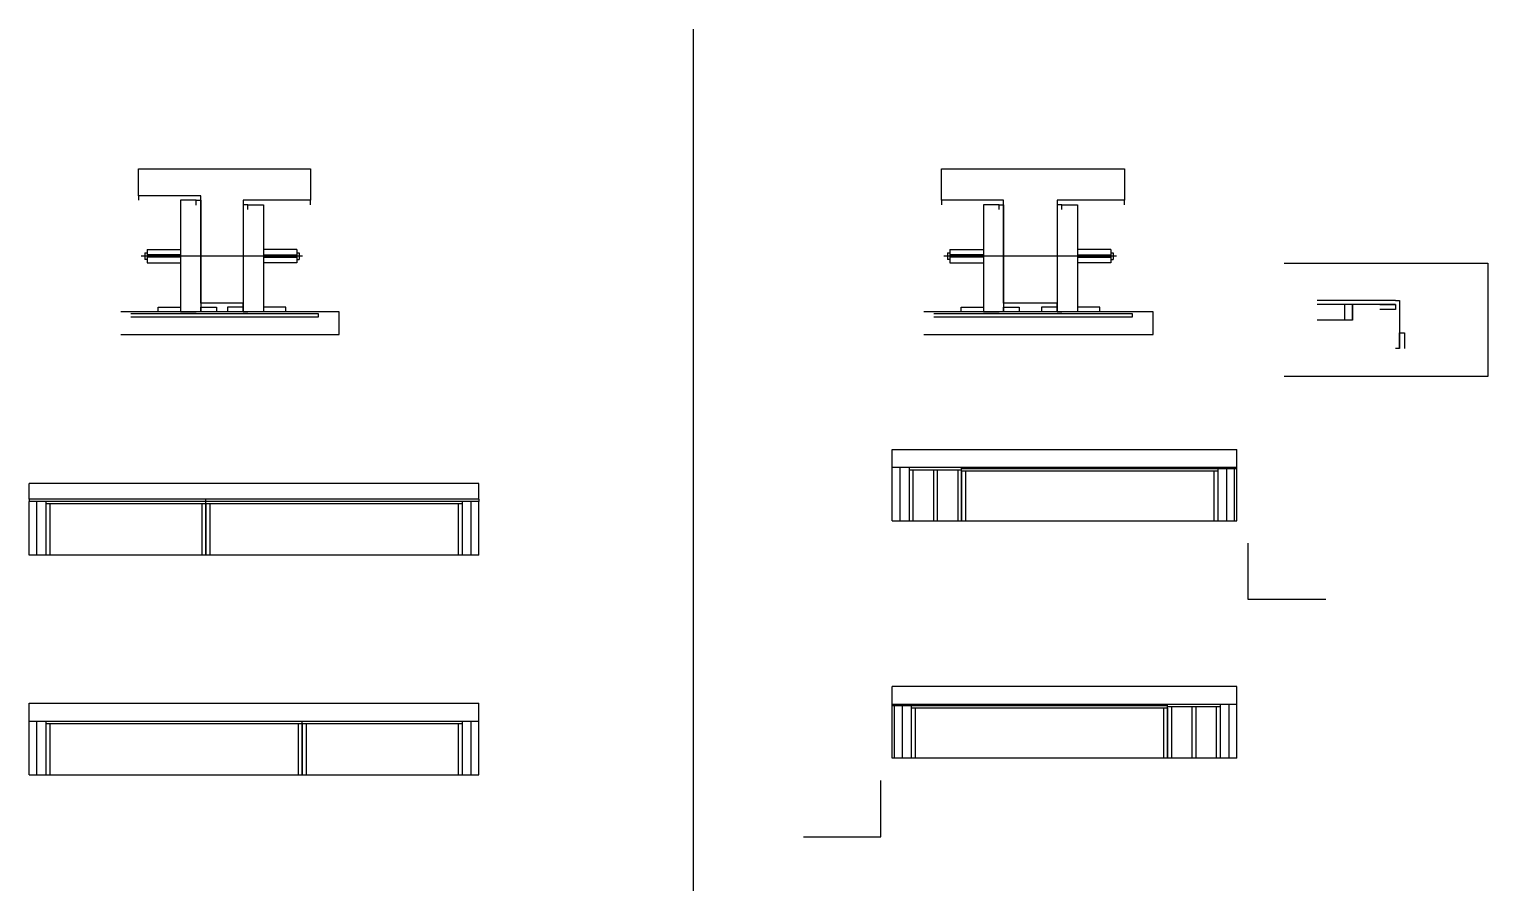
# Model space of a CAD drawing. Header units: metres. Extents: x 7595 to 8899, y 5056 to 5826.
import ezdxf

# ---------------------------------------------------------------- set-up
doc = ezdxf.new("R2010")
doc.units = ezdxf.units.M
for name, color, linetype in [('barrote', 7, 'Continuous'), ('CONCRETO', 7, 'Continuous'), ('COTA', 7, 'Continuous'), ('Cotas', 7, 'Continuous'), ('Madeira', 7, 'Continuous'), ('NOMENCLATURA', 7, 'Continuous'), ('Painéis', 7, 'Continuous'), ('SARR_2.2x7', 7, 'Continuous'), ('SARR_3.5x7', 7, 'Continuous'), ('SCO-___-LAJ', 7, 'Continuous'), ('TENSOR', 7, 'Continuous')]:
    doc.layers.add(name, color=color, linetype=linetype)

msp = doc.modelspace()

# ---------------------------------------------------------------- linework, layer by layer
at = {"color": 7, "lineweight": 25}
for p, q in [((7698.7, 5626.5), (7698.7, 5620.5)), ((7698.7, 5626.5), (7700.7, 5626.5)), ((7700.7, 5620.5), (7698.7, 5620.5)), ((7700.7, 5629.5), (7700.7, 5617.5)), ((7700.7, 5629.5), (7730.7, 5629.5)), ((7730.7, 5624.5), (7700.7, 5624.5)), ((7730.7, 5622.5), (7700.7, 5622.5)), ((7834.7, 5629.5), (7804.7, 5629.5)), ((7804.7, 5624.5), (7834.7, 5624.5)), ((7804.7, 5622.5), (7834.7, 5622.5)), ((7834.7, 5629.5), (7834.7, 5617.5)), ((7834.7, 5626.5), (7836.7, 5626.5)), ((7834.7, 5620.5), (7836.7, 5620.5)), ((7836.7, 5626.5), (7836.7, 5620.5)), ((8416.3, 5626.5), (8416.3, 5620.5)), ((8416.3, 5626.5), (8418.3, 5626.5)), ((8418.3, 5620.5), (8416.3, 5620.5)), ((8418.3, 5629.5), (8418.3, 5617.5)), ((8418.3, 5629.5), (8448.3, 5629.5)), ((8448.3, 5624.5), (8418.3, 5624.5)), ((8448.3, 5622.5), (8418.3, 5622.5)), ((8562.3, 5629.5), (8532.3, 5629.5)), ((8532.3, 5624.5), (8562.3, 5624.5)), ((8532.3, 5622.5), (8562.3, 5622.5)), ((8562.3, 5629.5), (8562.3, 5617.5)), ((8562.3, 5626.5), (8564.3, 5626.5)), ((8562.3, 5620.5), (8564.3, 5620.5)), ((8564.3, 5626.5), (8564.3, 5620.5)), ((7700.7, 5617.5), (7730.7, 5617.5)), ((7834.7, 5617.5), (7804.7, 5617.5)), ((8418.3, 5617.5), (8448.3, 5617.5)), ((8562.3, 5617.5), (8532.3, 5617.5))]:
    msp.add_line(p, q, dxfattribs=at)
at = {"layer": 'barrote', "color": 7, "lineweight": 25}
for points in [[(7677.3, 5553.5), (7872.5, 5553.5), (7872.5, 5573.5), (7677.3, 5573.5)], [(8394.9, 5553.5), (8600.1, 5553.5), (8600.1, 5573.5), (8394.9, 5573.5)]]:
    msp.add_lwpolyline(points, dxfattribs=at)
at = {"layer": 'CONCRETO', "color": 7, "lineweight": 25}
for points in [[(7693.1, 5677.5), (7693.1, 5701.5), (7846.7, 5701.5), (7846.7, 5673.5), (7786.7, 5673.5), (7786.7, 5581.5), (7748.7, 5581.5), (7748.7, 5677.5)], [(8410.7, 5673.5), (8410.7, 5701.5), (8574.3, 5701.5), (8574.3, 5673.5), (8514.3, 5673.5), (8514.3, 5581.5), (8466.3, 5581.5), (8466.3, 5673.5)]]:
    msp.add_lwpolyline(points, dxfattribs=at)
at = {"layer": 'COTA', "color": 7, "lineweight": 25}
for p, q in [((8188.9, 5826.5), (8188.9, 5055.7)), ((8366.8, 5450.6), (8674.8, 5450.6)), ((8366.8, 5434.6), (8366.8, 5450.6)), ((8674.8, 5434.6), (8674.8, 5450.6)), ((7997.3, 5420.1), (7595.3, 5420.1)), ((7595.3, 5406.1), (7595.3, 5420.1)), ((7997.3, 5406.1), (7997.3, 5420.1)), ((8674.8, 5238.4), (8366.8, 5238.4)), ((8366.8, 5222.4), (8366.8, 5238.4)), ((8674.8, 5222.4), (8674.8, 5238.4)), ((7595.3, 5223.5), (7997.3, 5223.5)), ((7595.3, 5207.5), (7595.3, 5223.5)), ((7997.3, 5207.5), (7997.3, 5223.5))]:
    msp.add_line(p, q, dxfattribs=at)
at = {"layer": 'Cotas', "color": 7, "lineweight": 25}
msp.add_lwpolyline([(8717.2, 5617.2), (8899.1, 5617.2), (8899.1, 5515.8), (8717.2, 5515.8)], dxfattribs=at)
at = {"layer": 'Madeira', "color": 7, "lineweight": 25}
for points in [[(7744.7, 5669.1), (7744.7, 5673.5), (7730.7, 5673.5), (7730.7, 5669.1)], [(7744.7, 5673.5), (7730.7, 5673.5), (7730.7, 5573.5), (7744.7, 5573.5)], [(7790.7, 5665.1), (7790.7, 5669.5), (7804.7, 5669.5), (7804.7, 5665.1)], [(7790.7, 5669.5), (7804.7, 5669.5), (7804.7, 5573.5), (7790.7, 5573.5)], [(8462.3, 5665.1), (8462.3, 5669.5), (8448.3, 5669.5), (8448.3, 5665.1)], [(8462.3, 5669.5), (8448.3, 5669.5), (8448.3, 5573.5), (8462.3, 5573.5)], [(8518.3, 5665.1), (8518.3, 5669.5), (8532.3, 5669.5), (8532.3, 5665.1)], [(8518.3, 5669.5), (8532.3, 5669.5), (8532.3, 5573.5), (8518.3, 5573.5)], [(8778.1, 5580.2), (8778.1, 5566.2), (8746.7, 5566.2)], [(8778.1, 5566.2), (8778.1, 5580.2), (8771.1, 5580.2), (8771.1, 5566.2)], [(8802.5, 5580.2), (8816.5, 5580.2), (8816.5, 5575.8), (8802.5, 5575.8)], [(7710.7, 5573.5), (7710.7, 5577.9), (7730.7, 5577.9), (7730.7, 5573.5)], [(7748.7, 5573.5), (7748.7, 5577.9), (7762.7, 5577.9), (7762.7, 5573.5)], [(7786.7, 5573.5), (7786.7, 5577.9), (7772.7, 5577.9), (7772.7, 5573.5)], [(7824.7, 5573.5), (7824.7, 5577.9), (7804.7, 5577.9), (7804.7, 5573.5)], [(8428.3, 5573.5), (8428.3, 5577.9), (8448.3, 5577.9), (8448.3, 5573.5)], [(8466.3, 5573.5), (8466.3, 5577.9), (8480.3, 5577.9), (8480.3, 5573.5)], [(8514.3, 5573.5), (8514.3, 5577.9), (8500.3, 5577.9), (8500.3, 5573.5)], [(8552.3, 5573.5), (8552.3, 5577.9), (8532.3, 5577.9), (8532.3, 5573.5)], [(8820.1, 5540.8), (8820.1, 5554.8), (8824.5, 5554.8), (8824.5, 5540.8)]]:
    msp.add_lwpolyline(points, dxfattribs=at)
at = {"layer": 'NOMENCLATURA', "color": 7, "lineweight": 25}
for p, q in [((8685, 5316.2), (8685, 5366.6)), ((8754.2, 5316.2), (8685, 5316.2)), ((8356.6, 5104.1), (8356.6, 5154.4)), ((8287.4, 5104.1), (8356.6, 5104.1))]:
    msp.add_line(p, q, dxfattribs=at)
at = {"layer": 'Painéis', "color": 7, "lineweight": 25}
for p, q in [((8816.5, 5583.8), (8746.6, 5583.8)), ((8816.5, 5580.2), (8746.7, 5580.2)), ((8366.8, 5434.6), (8428.8, 5434.6)), ((8366.8, 5386.6), (8366.8, 5434.6)), ((8428.8, 5386.6), (8428.8, 5434.6)), ((8428.8, 5433.6), (8674.8, 5433.6)), ((8672.8, 5386.6), (8672.8, 5433.6)), ((8674.8, 5386.6), (8674.8, 5433.6)), ((7997.3, 5404.1), (7595.3, 5404.1)), ((7595.3, 5356.1), (7595.3, 5404.1)), ((7753.3, 5356.1), (7753.3, 5404.1)), ((7997.3, 5356.1), (7997.3, 5404.1)), ((8366.8, 5386.6), (8674.8, 5386.6)), ((7997.3, 5356.1), (7595.3, 5356.1)), ((8366.8, 5174.4), (8366.8, 5221.4)), ((8366.8, 5221.4), (8612.8, 5221.4)), ((8368.8, 5174.4), (8368.8, 5221.4)), ((8612.8, 5174.4), (8612.8, 5222.4)), ((8674.8, 5222.4), (8612.8, 5222.4)), ((8674.8, 5174.4), (8674.8, 5222.4)), ((7595.3, 5207.5), (7997.3, 5207.5)), ((7595.3, 5159.5), (7595.3, 5207.5)), ((7839.3, 5159.5), (7839.3, 5207.5)), ((7997.3, 5159.5), (7997.3, 5207.5)), ((8674.8, 5174.4), (8366.8, 5174.4)), ((7595.3, 5159.5), (7997.3, 5159.5))]:
    msp.add_line(p, q, dxfattribs=at)
for points in [[(7748.7, 5673.5), (7748.7, 5677.5), (7693.1, 5677.5), (7693.1, 5673.5)], [(7744.7, 5673.5), (7748.7, 5673.5), (7748.7, 5573.5), (7744.7, 5573.5)], [(7846.7, 5669.5), (7846.7, 5673.5), (7786.7, 5673.5), (7786.7, 5669.5)], [(8466.3, 5669.5), (8466.3, 5673.5), (8410.7, 5673.5), (8410.7, 5669.5)], [(8574.3, 5669.5), (8574.3, 5673.5), (8514.3, 5673.5), (8514.3, 5669.5)], [(7790.7, 5669.5), (7786.7, 5669.5), (7786.7, 5573.5), (7790.7, 5573.5)], [(8462.3, 5669.5), (8466.3, 5669.5), (8466.3, 5573.5), (8462.3, 5573.5)], [(8518.3, 5669.5), (8514.3, 5669.5), (8514.3, 5573.5), (8518.3, 5573.5)], [(7786.7, 5577.9), (7786.7, 5581.5), (7748.7, 5581.5), (7748.7, 5577.9)], [(8514.3, 5577.9), (8514.3, 5581.5), (8466.3, 5581.5), (8466.3, 5577.9)], [(8816.5, 5583.8), (8820.1, 5583.8), (8820.1, 5540.8), (8816.5, 5540.8)]]:
    msp.add_lwpolyline(points, dxfattribs=at)
at = {"layer": 'SARR_2.2x7', "color": 7, "lineweight": 25}
for p, q in [((8373.8, 5386.6), (8373.8, 5434.6)), ((8381.8, 5432.4), (8428.8, 5432.4)), ((8428.8, 5434.6), (8674.8, 5434.6)), ((8428.8, 5433.6), (8428.8, 5434.6)), ((8428.8, 5431.4), (8657.8, 5431.4)), ((8665.8, 5386.6), (8665.8, 5433.6)), ((8674.8, 5433.6), (8674.8, 5434.6)), ((7753.3, 5406.1), (7595.3, 5406.1)), ((7595.3, 5406.1), (7595.3, 5404.1)), ((7602.3, 5356.1), (7602.3, 5404.1)), ((7753.3, 5401.9), (7610.3, 5401.9)), ((7997.3, 5406.1), (7753.3, 5406.1)), ((7753.3, 5404.1), (7753.3, 5406.1)), ((7982.3, 5401.9), (7753.3, 5401.9)), ((7990.3, 5356.1), (7990.3, 5404.1)), ((7997.3, 5406.1), (7997.3, 5404.1)), ((8612.8, 5222.4), (8366.8, 5222.4)), ((8366.8, 5221.4), (8366.8, 5222.4)), ((8375.8, 5174.4), (8375.8, 5221.4)), ((8612.8, 5219.2), (8383.8, 5219.2)), ((8659.8, 5220.2), (8612.8, 5220.2)), ((8667.8, 5174.4), (8667.8, 5222.4)), ((7602.3, 5159.5), (7602.3, 5207.5)), ((7610.3, 5205.3), (7839.3, 5205.3)), ((7839.3, 5205.3), (7982.3, 5205.3)), ((7990.3, 5159.5), (7990.3, 5207.5))]:
    msp.add_line(p, q, dxfattribs=at)
at = {"layer": 'SARR_3.5x7', "color": 7, "lineweight": 25}
for p, q in [((8381.8, 5434.6), (8381.8, 5386.6)), ((8385.3, 5432.4), (8385.3, 5386.6)), ((8403.5, 5431.4), (8403.5, 5386.6)), ((8407, 5431.4), (8407, 5386.6)), ((8425.3, 5432.4), (8425.3, 5386.6)), ((8428.8, 5431.4), (8428.8, 5386.6)), ((8432.3, 5431.4), (8432.3, 5386.6)), ((8654.3, 5431.4), (8654.3, 5386.6)), ((8657.8, 5433.6), (8657.8, 5386.6)), ((7610.3, 5404.1), (7610.3, 5356.1)), ((7613.8, 5401.9), (7613.8, 5356.1)), ((7749.8, 5401.9), (7749.8, 5356.1)), ((7753.3, 5401.9), (7753.3, 5356.1)), ((7756.8, 5401.9), (7756.8, 5356.1)), ((7978.8, 5401.9), (7978.8, 5356.1)), ((7982.3, 5404.1), (7982.3, 5356.1)), ((8381.8, 5386.6), (8385.3, 5386.6)), ((8425.3, 5386.6), (8428.8, 5386.6)), ((8428.8, 5386.6), (8432.3, 5386.6)), ((8654.3, 5386.6), (8657.8, 5386.6)), ((7613.8, 5356.1), (7610.3, 5356.1)), ((7753.3, 5356.1), (7749.8, 5356.1)), ((7756.8, 5356.1), (7753.3, 5356.1)), ((7982.3, 5356.1), (7978.8, 5356.1)), ((8383.8, 5221.4), (8383.8, 5174.4)), ((8387.3, 5219.2), (8387.3, 5174.4)), ((8609.3, 5219.2), (8609.3, 5174.4)), ((8612.8, 5219.2), (8612.8, 5174.4)), ((8616.3, 5220.2), (8616.3, 5174.4)), ((8634.6, 5220.2), (8634.6, 5174.4)), ((8638.1, 5220.2), (8638.1, 5174.4)), ((8656.3, 5220.2), (8656.3, 5174.4)), ((8659.8, 5222.4), (8659.8, 5174.4)), ((7610.3, 5207.5), (7610.3, 5159.5)), ((7613.8, 5205.3), (7613.8, 5159.5)), ((7835.8, 5205.3), (7835.8, 5159.5)), ((7839.3, 5205.3), (7839.3, 5159.5)), ((7842.8, 5205.3), (7842.8, 5159.5)), ((7978.8, 5205.3), (7978.8, 5159.5)), ((7982.3, 5207.5), (7982.3, 5159.5)), ((8387.3, 5174.4), (8383.8, 5174.4)), ((8612.8, 5174.4), (8609.3, 5174.4)), ((8616.3, 5174.4), (8612.8, 5174.4)), ((8659.8, 5174.4), (8656.3, 5174.4)), ((7610.3, 5159.5), (7613.8, 5159.5)), ((7835.8, 5159.5), (7839.3, 5159.5)), ((7839.3, 5159.5), (7842.8, 5159.5)), ((7978.8, 5159.5), (7982.3, 5159.5))]:
    msp.add_line(p, q, dxfattribs=at)
at = {"layer": 'SCO-___-LAJ', "color": 7, "lineweight": 25}
for points in [[(7686.3, 5572.2), (7853.6, 5572.2), (7853.6, 5569), (7686.3, 5569)], [(8403.9, 5572.2), (8581.2, 5572.2), (8581.2, 5569), (8403.9, 5569)]]:
    msp.add_lwpolyline(points, dxfattribs=at)
at = {"layer": 'TENSOR', "color": 7, "lineweight": 25}
for p, q in [((7839.7, 5623.5), (7695.4, 5623.5)), ((8567.3, 5623.5), (8413, 5623.5))]:
    msp.add_line(p, q, dxfattribs=at)

doc.saveas('drawing.dxf')
